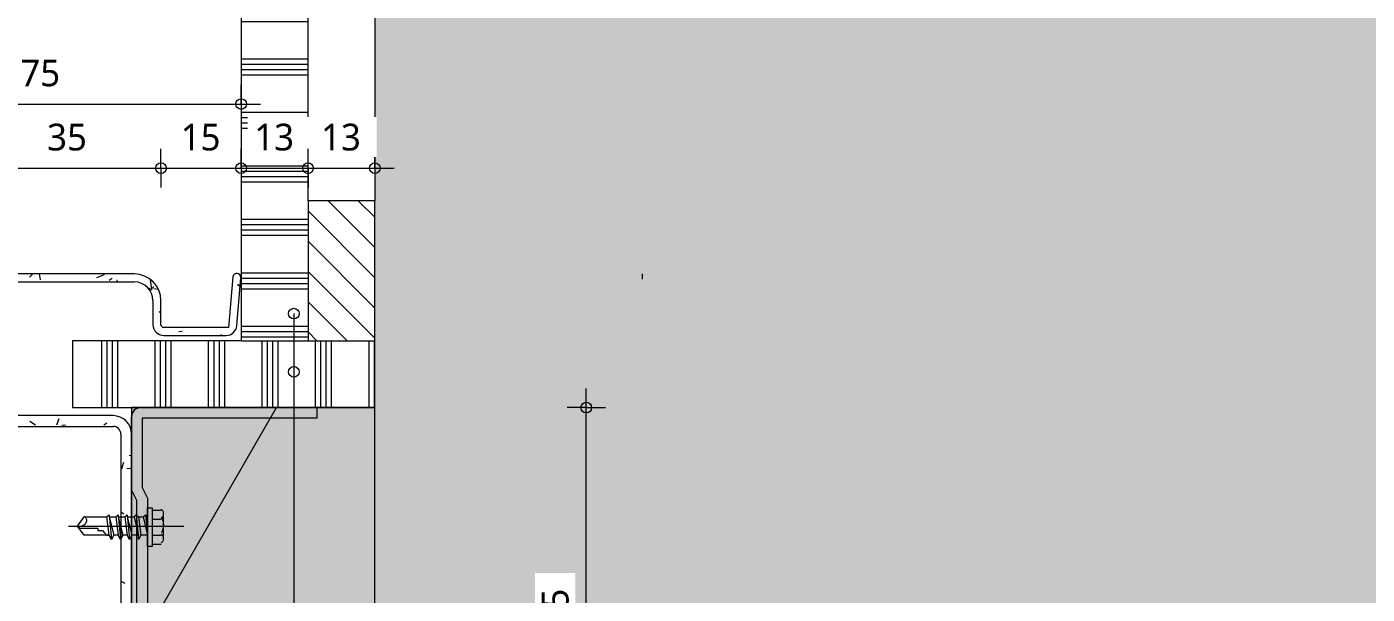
# Model space of a CAD drawing. Header units: millimetres. Extents: x 32900 to 38291, y -18988 to 4133.
# Drawn here: x 33100 to 33350.7, y -2943.1 to -2837 of the extents above; entities that cross this region are included whole.
import ezdxf

# ---------------------------------------------------------------- set-up
doc = ezdxf.new("R2010")
doc.units = ezdxf.units.MM
for name, color, linetype, lineweight in [('A-ANNO-DIMS', 211, 'Continuous', 13), ('A-ANNO-DIMS-2', 211, 'Continuous', 13), ('A-ANNO-NOTE', 131, 'Continuous', 18), ('A-DETL', 90, 'Continuous', 13), ('A-DETL-GENF', 92, 'Continuous', 18), ('A-DETL-THIN', 151, 'Continuous', 18), ('STANDARD', 50, 'Continuous', 25)]:
    doc.layers.add(name, color=color, linetype=linetype, lineweight=lineweight)
doc.styles.add('Segoe UI', font='segoeui.ttf', dxfattribs={"height": 5})
doc.dimstyles.new('2_5_mm', dxfattribs={"dimscale": 304.8, "dimtxt": 5.236819727891156, "dimasz": 0.0065616797900262, "dimexe": 0.0118110236220473, "dimexo": 0.0625, "dimgap": 0.0059055118110236, "dimtad": 1, "dimdec": 0, "dimzin": 0, "dimdsep": 46, "dimtxsty": 'Segoe UI', "dimblk1": 'DOTBLANK', "dimblk2": 'DOTBLANK', "dimsah": 1, "dimcen": 0.09, "dimdle": 0.0118110236220473, "dimazin": 0, "dimtfac": 1, "dimtdec": 4, "dimtix": 1, "dimtmove": 0, "dimatfit": 3, "dimfxl": 0.0118110236220473, "dimfxlon": 1, "dimtvp": 1, "dimtfill": 1, "dimtolj": 1, "dimtzin": 0, "dimarcsym": 2})
pattern_1 = [(230, (33129.589, -2996.729), (-14.57531627127039, 1.275164535438709), [1.524, -16.764]), (175, (33129.589, -2996.729), (2.81956206269525, -15.28490470283049), [1.219, -13.411]), (280.451, (33128.374, -2996.622), (-11.75571368382587, -14.00984028402569), [1.294999999999999, -14.247]), (226.184, (33129.589, -3000.793), (-21.68615121252078, 3.363917892530032), [2.286, -25.146]), (276.636, (33127.781, -3000.512), (-18.99178013593941, -19.79432949781672), [1.942999999999999, -21.371]), (171.184, (33129.589, -3000.793), (-18.99205837618776, -19.7940980000473), [1.828999999999999, -20.117]), (201, (33127.557, -2999.777), (-12.12964681446494, 8.1815375789848), [1.524, -16.764]), (146, (33127.557, -2999.777), (-4.944224298944831, -14.73542968771944), [1.219, -13.411]), (251.451, (33126.54600000001, -2999.095), (-17.0738842071727, -6.553999319503975), [1.294999999999999, -14.247]), (217.5, (33129.589, -2996.729), (-0.2472266963068996, -6.764327827702704), [0.67056, -12.578, 0.67056, -12.944, -13.462]), (217.5, (33129.589, -2996.729), (-0.2472266963068996, -6.764327827702704), [-26.86300000000001, 0.67056, -12.791]), (187.5, (33129.589, -2996.729), (-5.345655249067267, -8.014311571065825), [0.67056, -7.092, 0.67056, -12.273, -5.131]), (187.5, (33129.589, -2996.729), (-5.345655249067267, -8.014311571065825), [-20.706, 0.67056, -4.459999999999999]), (147.4999999999999, (33134.12, -2996.729), (-10.84764710203547, 0.4581935723046851), [0.67056, -4.408999999999999, 0.67056, -15.179, -21.031]), (147.4999999999999, (33134.12, -2996.729), (-10.84764710203547, 0.4581935723046851), [-20.93, 0.67056, -20.361]), (137.5, (33136.152, -2996.729), (-11.85073354452741, -2.034187665042932), [0.67056, -5.932999999999999, 0.67056, -9.855, -14.935]), (137.5, (33136.152, -2996.729), (-11.85073354452741, -2.034187665042932), [-17.13, 0.67056, -14.265])]

# ---------------------------------------------------------------- blocks, each defined once
blk = doc.blocks.new('42 isolatie - Type 1-3788540-Details ziekenhuis Utiliteitsgebouw')
at = {"layer": 'A-DETL-GENF'}
blk.add_hatch(color=256, dxfattribs=at).paths.add_polyline_path([(20.36269279333936, 75.80000000000334), (11.14683266145529, 75.80000000000334), (11.14683266145529, 45.30000000000377), (0.2784116088274974, 45.30000000000377), (0.2784116088270913, 0.8000000000041495), (45.7784116088269, 0.8000000000030667), (45.77841160882758, 75.80000000000334)])
at = {"layer": 'A-DETL-GENF', "lineweight": 13}
h = blk.add_hatch(dxfattribs=at)
h.set_pattern_fill('FP_4', color=256, style=0, pattern_type=2)
h.set_pattern_definition([(60, (0, 0), (-69.28203230275508, 40), []), (120, (0, 0), (-69.2820323027551, -39.99999999999999), [])])
h.paths.add_polyline_path([(20.36269279333936, 75.80000000000334), (11.14683266145529, 75.80000000000334), (11.14683266145529, 45.30000000000377), (0.2784116088264145, 45.30000000000377), (0.2784116088245195, 0.8000000000041495), (45.77841160882419, 0.8000000000030667), (45.77841160882758, 75.80000000000334)])
at = {"layer": 'A-DETL-GENF'}
for p, q in [((45.7784116088539, 75.80000000000125), (11.14683266148157, 75.80000000000125)), ((45.77841160885385, 70.82631578947438), (45.7784116088539, 75.80000000000125)), ((45.77841160885367, 70.82631578947405), (45.7784116088539, 75.80000000000089)), ((45.77841160885321, 5.773684210524871), (45.77841160885385, 70.82631578947438)), ((0.2784116088539279, 45.30000000000082), (0.2784116088534862, 0.8000000000007149)), ((0.2784116088528821, 45.30000000000081), (0.2784116088509144, 0.8000000000007149)), ((45.77841160885316, 0.8000000000007149), (45.77841160885321, 5.773684210524871)), ((45.77841160885046, 0.8000000000007149), (45.77841160885068, 5.773684210524848)), ((0.2784116088534862, 0.8000000000007149), (45.77841160885316, 0.8000000000007149))]:
    blk.add_line(p, q, dxfattribs=at)
blk = doc.blocks.new('00 stalendeurprofiel - schroefje_dwg-4337371-Details ziekenhuis Utiliteitsgebouw')
at = {"layer": 'STANDARD', "color": 130, "lineweight": 5}
for p, q in [((6.153312274786864, 69.32363489477844), (4.459936824359785, 69.32363489477842)), ((7.423343862602454, 68.47694716956617), (7.000000000000032, 65.09019626871566)), ((7.846687725212185, 68.0536033069611), (7.000000000000032, 64.66685240611046)), ((8.693375450417976, 68.05360330696112), (8.270031587815552, 64.66685240611048)), ((9.116719313028584, 68.47694716956619), (8.693375450417976, 63.82016468089833)), ((9.540063175631076, 68.05360330696114), (8.693375450417976, 64.6668524061105)), ((10.81009476345478, 68.05360330696115), (9.963407038241755, 64.6668524061105)), ((10.81009476345478, 68.4769471695662), (10.38675090084505, 63.82016468089835)), ((11.23343862605815, 68.05360330696115), (10.81009476345478, 64.66685240611051)), ((12.50347021388187, 68.05360330696116), (11.65678248866788, 64.66685240611051)), ((12.50347021388187, 68.47694716956623), (12.08012635127125, 63.82016468089837)), ((12.92681407648428, 68.05360330696116), (12.50347021388187, 64.66685240611054)), ((14.19684566430082, 68.0536033069612), (13.35015793908772, 64.66685240611054)), ((14.19684566430082, 68.47694716956624), (13.77350180169745, 63.82016468089839)), ((21.81703519121852, 66.36022785653697), (0.2264981982943537, 66.36022785653672)), ((6.153312274786933, 67.6302594443559), (4.459936824359853, 67.63025944435589)), ((6.153312274786933, 64.66685240611045), (4.459936824359853, 64.66685240611044)), ((6.153312274786933, 62.97347695568439), (4.459936824359853, 62.97347695568437))]:
    blk.add_line(p, q, dxfattribs=at)
at = {"layer": 'STANDARD', "color": 130, "lineweight": 5, "flags": 128}
for points in [[(4.036592961749175, 63.82016468089841), (4.036592961749175, 66.36022785653677), (4.036592961749175, 68.47694716956613)], [(4.429977168615506, 68.05121770052291), (4.266575336691847, 67.69298241004886), (4.14986834881258, 67.32161816135977), (4.079855807760386, 66.94150244874152), (4.056537316306236, 66.55701276646585), (4.079912477226583, 66.17252660882237), (4.149980893295849, 65.79242147008787), (4.266742167290422, 65.4210748445429), (4.430195901974908, 65.0628642264718)], [(4.479837133020705, 69.52056017177793), (4.385145298105213, 69.4404521268979), (4.301285874842414, 69.35078221549966), (4.228811850147366, 69.25265618429228), (4.168276210907579, 69.14717977998312), (4.120231944044405, 69.03545874929381), (4.08523203644556, 68.91859883892255), (4.063829475034222, 68.79770579558591), (4.0565772467044, 68.67388536599442), (4.063843138845222, 68.55006581956594), (4.08525777437442, 68.42917532478796), (4.120268393484358, 68.31231947697505), (4.16832223637356, 68.2006038714307), (4.22886654323791, 68.0951341034733), (4.301348554263276, 67.9970157684101), (4.385215509648315, 67.90735446155219), (4.479914649596154, 67.82725577821373)], [(7.000000000000032, 64.2435085435054), (7.000000000000032, 64.66685240611046), (8.270031587815552, 64.66685240611048), (8.693375450417976, 63.82016468089847), (8.693375450417976, 64.6668524061105), (9.963407038241755, 64.6668524061105), (10.38675090084505, 63.82016468089848), (10.81009476345478, 64.66685240611051), (11.65678248866788, 64.66685240611051), (12.08012635127125, 63.82016468089851), (12.50347021388187, 64.66685240611054), (13.35015793908765, 64.66685240611054), (13.77350180169745, 63.82016468089852), (14.19684566430082, 64.66685240611055), (18.85362815297687, 64.66685240611059), (20.12365974079334, 66.36022785653695), (18.85362815297687, 68.05360330696124), (14.62018952691049, 68.0536033069612), (14.19684566430082, 68.47694716956624), (14.19684566430082, 68.0536033069612), (12.92681407648428, 68.05360330696116), (12.50347021388187, 68.47694716956623), (12.50347021388187, 68.05360330696116), (11.23343862605815, 68.05360330696115), (10.81009476345478, 68.4769471695662), (10.81009476345478, 68.05360330696115), (9.540063175631076, 68.05360330696114), (9.116719313028584, 68.47694716956619), (8.693375450417976, 68.05360330696112), (7.846687725212185, 68.0536033069611), (7.423343862602454, 68.47694716956617), (7.000000000000032, 68.0536033069611), (7.000000000000032, 66.78357171914186)], [(20.12365974079334, 66.36022785653695), (19.70031587818265, 65.93688399392985), (19.27697201557929, 65.93688399392984), (18.85362815297687, 65.93688399392984), (18.43028429036625, 65.93688399392984), (18.00694042776376, 65.93688399392984), (17.58359656515309, 65.93688399392983), (17.16025270254978, 65.93688399392983), (16.73690883994005, 65.93688399392981), (16.31356497733668, 65.93688399392981), (16.31356497733668, 65.51354013132286), (15.89022111472601, 65.51354013132286), (15.46687725212359, 65.51354013132284), (15.04353338951298, 65.09019626871589), (14.62018952691049, 64.66685240611055), (14.19684566430082, 64.66685240611055), (14.62018952691049, 68.0536033069612)], [(18.82080743993905, 68.20852966317868), (18.71260325130607, 68.10173299628438), (18.6220944538827, 67.98245858273827), (18.54994010235804, 67.85284916587545), (18.49679925141568, 67.71504748902504), (18.46333095573482, 67.57119629551849), (18.45019426999629, 67.4234383286867), (18.45804824888456, 67.27391633185742), (18.48755194707614, 67.12477304836578), (18.53806407076174, 66.98137520857304), (18.6074044527295, 66.84867090196452), (18.6939154273596, 66.72816900449027), (18.79593932904667, 66.62137839210398), (18.91181849216268, 66.52980794075776), (19.03989525109678, 66.45496652640321), (19.1785119402284, 66.3983630249906), (19.32601089393755, 66.3615063124772)], [(4.479918740873507, 64.86394337238646), (4.385217680962385, 64.78383967541502), (4.301349756936319, 64.69417281234652), (4.228867957844159, 64.5960485239438), (4.168325272747136, 64.49057255096606), (4.120274690716497, 64.37885063417782), (4.085269200807521, 64.26198851434043), (4.063861792073115, 64.14109193221607), (4.05660545359116, 64.01726662856613), (4.063866227932527, 63.89344577634704), (4.085277725529561, 63.77255296090061), (4.120287020038661, 63.65569407545887), (4.168341185120901, 63.54397501326174), (4.228887294414542, 63.43850166753774), (4.301372421587966, 63.34037993152457), (4.38524364029128, 63.25071569845837), (4.479948024172764, 63.17061486156941)]]:
    blk.add_lwpolyline(points, dxfattribs=at)
blk.add_lwpolyline([(6.153312274787, 62.55013309307919), (7.0000000000001, 62.5501330930792), (6.999999999999965, 69.7469787573854), (6.153312274786864, 69.74697875738539)], close=True, dxfattribs=at)
blk = doc.blocks.new('00 stalendeurprofiel - 00_DI_stalendeurprofiel-4337381-Details ziekenhuis Utiliteitsgebouw')
at = {"layer": 'A-DETL-GENF', "lineweight": 13}
h = blk.add_hatch(dxfattribs=at)
h.set_pattern_fill('FP_17', color=256, style=0, pattern_type=2)
h.set_pattern_definition(pattern_1)
h.paths.add_polyline_path([(-9.756228139518527, 11.589818720927), (-9.935219389666031, 11.55010829493143), (-10.09923205427333, 11.46816544039006), (-10.23846904745341, 11.34888490848252), (-10.34461322623345, 11.19939176859577), (-10.41132420440995, 11.02861580145567), (-10.43461708737502, 10.84675809013941), (-9.680099256225226, 1.800992561959577), (-9.572272757684322, 1.323876556271073), (-9.351856667348585, 0.887203928560433), (-9.032035517327094, 0.5170949328985927), (-8.631939908363062, 0.2356882159219936), (-8.175502183123225, 0.059816559170784), (-7.690024875805383, 2.1657e-12), (3.99999999997053, 2.1657e-12), (4.517638090175507, 0.0681483474238149), (4.999999999970573, 0.267949192433295), (5.414213562343583, 0.5857864376296051), (5.732050807539351, 1.000000000001938), (5.931851652548696, 1.482361909797003), (5.999999999970481, 2.000000000001711), (5.999999999970481, 6.500000000001771), (6.119259607958773, 7.405866657861091), (6.468911086724957, 8.250000000002457), (7.025126265817688, 8.974873734155123), (7.749999999970625, 9.531088913247311), (8.59413334211172, 9.88074039201336), (9.499999999970363, 10.00000000000206), (37.62940952252153, 9.982962913147459), (37.7499999999703, 9.933012701894546), (37.85355339056366, 9.85355339059628), (37.93301270186246, 9.750000000003197), (37.98296291311483, 9.629409522553347), (37.99999999997038, 9.500000000003254), (37.99999999997038, -40.4999999999962), (38.1533337816695, -41.66468570295788), (38.60288568294029, -42.74999999999677), (39.3180194846309, -43.6819805153367), (40.24999999997027, -44.39711431702757), (41.33531429700903, -44.84666621829728), (42.49999999997044, -44.99999999999626), (47.05721680025887, -44.99999999999626), (48.11065018967287, -44.87496035342497), (49.10554093966474, -44.50679026402609), (49.98659981123202, -43.91595011307276), (50.70486356441434, -43.13527476440813), (51.22041600105934, -42.20814882678371), (51.50460623473698, -41.18609563334004), (51.54164091150139, -40.12591392633707), (51.00178835102431, -36.05770991223329), (51.01541544245461, -35.82605559737569), (51.08207855025652, -35.60378223128739), (51.19818659097285, -35.40286348628431), (51.35748492574757, -35.23412267986254), (51.55139229226566, -35.10664973205201), (51.76946306986569, -35.0273114993371), (52.17102070651995, -35.00038186309574), (61.99932689806876, -35.00038186309574), (62.25796391314888, -35.03443207209774), (62.49897524306928, -35.13426223363725), (62.70593636398552, -35.29306908717827), (62.86474321752707, -35.50003020809518), (62.96457337906564, -35.74104153801517), (62.9986235880694, -35.9996785530957), (62.98167978675254, -66.63606745150715), (62.9320030748601, -66.75599764309285), (62.85297883821335, -66.85898403335982), (62.74999244794584, -66.93800827000616), (62.63006225636148, -66.98768498189806), (62.50136130782229, -67.00462878321464), (39.98941638714287, -67.00462878321464), (39.55118720375066, -67.0529597642318), (39.13402291853037, -67.1956295229042), (38.75797587742841, -67.42578017743652), (38.44112199352652, -67.73234879481105), (38.19869187001747, -68.1005991663232), (38.04233869217288, -68.5128301509427), (38.02458024613152, -111.6243054903915), (37.97251511675812, -111.7500018318511), (37.88969145657751, -111.8579397272703), (37.78175356115858, -111.9407633874518), (37.65605721969844, -111.9928285168243), (37.52116843014442, -112.0105869628658), (9.50264124512519, -112.0105869628658), (8.595403585218815, -111.8911468590333), (7.74999267255406, -111.5409661932314), (7.024021863721294, -110.983909199128), (6.466964869618865, -110.2579383902947), (6.116784203814784, -109.41252747763), (5.997344099982795, -108.5052898177236), (5.997344099982795, -103.9993580072508), (5.929241500710946, -103.4820674087441), (5.729574782491263, -103.0000293096628), (5.411950902205135, -102.5860938098547), (4.998015402396306, -102.2684699295684), (4.515977303315492, -102.068803211349), (3.998686704809816, -102.000700612077), (-7.690140972618434, -102.000700612077), (-8.175507261362768, -102.0604995987616), (-8.631844332714296, -102.2363200479943), (-9.031859174455615, -102.5176463344388), (-9.351627344221187, -102.8876526460913), (-9.57202386376123, -103.3242093173642), (-9.67986706259967, -103.8012063797469), (-10.43461708737502, -112.8467580901346), (-10.41132420441009, -113.0286158014509), (-10.34461322623359, -113.199391768591), (-10.23846904745355, -113.3488849084777), (-10.09923205427347, -113.4681654403864), (-9.935219389666303, -113.5501082949277), (-9.756228139518798, -113.5898187209222), (-9.572950116289071, -113.5849246670722), (-9.39633319732022, -113.5357184733955), (-9.23692736744648, -113.4451394086828), (-9.104254529198748, -113.3185980970361), (-9.006239724184336, -113.163653321196), (-8.94873774090554, -112.9895605083608), (-8.149611984791276, -103.4999999999981), (4.129409522521706, -103.5170370868527), (4.249999999970608, -103.5669872981045), (4.353553390563827, -103.6464466094039), (4.433012701862634, -103.749999999998), (4.482962913115003, -103.8705904774468), (4.49999999997028, -103.9999999999969), (4.499999999970416, -108.499999999998), (4.670370868524945, -109.7940952255109), (5.169872981048103, -110.9999999999986), (5.964466094037661, -112.0355339059305), (6.999999999970389, -112.8301270189196), (8.205904774457782, -113.3296291314444), (9.499999999970498, -113.499999999998), (37.49999999997022, -113.499999999998), (38.01763809017534, -113.4318516525753), (38.49999999997041, -113.2320508075669), (38.91421356234341, -112.9142135623705), (39.23205080753918, -112.4999999999971), (39.43185165254839, -112.0176380902031), (39.49999999997045, -111.4999999999974), (39.49999999997045, -68.5128301509427), (62.49931929713067, -68.5128301509427), (63.01731158592764, -68.44463517239178), (63.50000355626591, -68.24469761182942), (63.914500548053, -67.92664288359347), (64.23255527628721, -67.51214589180827), (64.43249283684996, -67.02945392147), (64.50068781540102, -66.51146163267168), (64.50068781540115, -36.00016128496929), (64.41549042039696, -35.35302282147289), (64.1657042970583, -34.74998577481601), (63.76835195690016, -34.23214612316304), (63.25051230524802, -33.83479378300545), (62.64747525859154, -33.58500765966665), (62.00033679509473, -33.49981026466274), (51.89666333822024, -33.51324854558295), (51.3607517349508, -33.58292306597289), (50.7639816050505, -33.82673548016827), (50.24939337113699, -34.21503694909972), (49.8512008878065, -34.72201015103127), (49.59587910887286, -35.31394753831023), (49.50040382516034, -35.95149247904586), (49.57112298102401, -36.59225599412152), (50.04580089453408, -40.23853277175382), (50.0237092789342, -40.94712679852523), (49.83595767008973, -41.63075159886012), (49.49303081740634, -42.25123101670123), (49.01407903409322, -42.77391516943337), (48.42584877231834, -43.1696154264313), (47.76118900166189, -43.41623441095382), (47.05721680025887, -43.49999999999661), (42.49999999997044, -43.49999999999661), (41.72354286466283, -43.39777747886359), (40.93081573565881, -43.04498925819973), (40.5399792033144, -42.7711931834744), (40.12452762113283, -42.33224752076983), (39.82692561838282, -41.81893840026353), (39.6022225211032, -41.27645713530434), (39.49999999997045, -40.4999999999962), (39.49999999997045, 9.500000000003254), (39.43185165254839, 10.01763809020688), (39.23205080753918, 10.50000000000302), (38.91421356234341, 10.91421356237536), (38.49999999997041, 11.23205080757059), (38.01763809017534, 11.43185165258115), (37.49999999997036, 11.50000000000388), (9.499999999970363, 11.5000000000028), (8.205904774457782, 11.32962913144813), (6.999999999970389, 10.83012701892443), (5.964466094037525, 10.03553390593528), (5.169872981048239, 9.000000000002286), (4.670370868524945, 7.794095225514621), (4.49999999997028, 6.500000000001771), (4.482962913115003, 1.870590477451617), (4.433012701862634, 1.75000000000285), (4.353553390563827, 1.646446609408684), (4.249999999970473, 1.566987298109336), (4.129409522521842, 1.517037086857507), (3.99999999997053, 1.500000000002907), (-8.149611984791004, 1.500000000002907), (-8.94873774090527, 10.98956050836565), (-9.006239724184066, 11.16365332120076), (-9.104254529198476, 11.31859809704086), (-9.236927367446208, 11.44513940868759), (-9.39633319731995, 11.53571847340033), (-9.572950116288936, 11.58492466707699)])
h = blk.add_hatch(dxfattribs=at)
h.set_pattern_fill('FP_17', color=256, style=0, pattern_type=2)
h.set_pattern_definition(pattern_1)
h.paths.add_polyline_path([(36.54385964909347, 7.359649122808992), (36.28504060399084, 7.325574949098708), (36.04385964909358, 7.225674526592886), (35.83675286790687, 7.066755903996354), (35.67783424530899, 6.859649122810188), (35.57793382280438, 6.618468167911572), (35.54385964909342, 6.359649122809218), (35.54385964909356, -14.05263157894389), (35.51157885294613, -14.29782856904273), (35.41693634741553, -14.52631578947078), (35.26638186284918, -14.72252221375275), (35.07017543856707, -14.87307669831897), (34.84168821813794, -14.9677192038516), (34.59649122804086, -14.99999999999767), (13.47368421049659, -14.99999999999767), (12.57462858014051, -15.11836291920426), (11.73684210523349, -15.46538543948263), (11.01741854953292, -16.01741854956021), (10.46538543945602, -16.73684210525969), (10.11836291917684, -17.57462858016685), (9.999999999970385, -18.47368421052388), (9.99999999997052, -83.52631578947351), (10.11836291917684, -84.42537141982945), (10.46538543945616, -85.26315789473553), (11.01741854953292, -85.9825814504361), (11.73684210523349, -86.5346145605126), (12.57462858014051, -86.88163708079203), (13.47368421049659, -86.99999999999864), (34.59649122804072, -86.99999999999864), (34.8416882181378, -87.03228079614686), (35.07017543856707, -87.12692330167734), (35.26638186284904, -87.27747778624355), (35.41693634741553, -87.47368421052552), (35.51157885294613, -87.70217143095464), (35.54385964909342, -87.94736842105242), (35.54385964909342, -108.3596491228055), (35.57793382280438, -108.6184681679078), (35.67783424530899, -108.8596491228065), (35.83675286790687, -109.0667559039926), (36.04385964909331, -109.2256745265902), (36.28504060399084, -109.325574949095), (36.54385964909347, -109.3596491228053), (36.80267869419595, -109.325574949095), (37.04385964909349, -109.2256745265902), (37.25096643027992, -109.0667559039915), (37.40988505287781, -108.8596491228054), (37.50978547538255, -108.6184681679068), (37.54385964909337, -108.3596491228044), (37.54385964909351, -87.94736842105134), (37.4434305055243, -87.18453334074886), (37.14898715498435, -86.47368421052575), (36.68059542522223, -85.86326422387143), (36.07017543856712, -85.39487249410782), (35.35932630834292, -85.10042914356897), (34.59649122804072, -84.99999999999909), (13.47368421049659, -84.999999999998), (13.09226667034563, -84.94978542821414), (12.73684210523353, -84.80256375294525), (12.43163211190597, -84.56836788806397), (12.19743624702484, -84.26315789473576), (12.05021457175501, -83.90773332962365), (11.99999999997033, -83.52631578947351), (11.99999999997047, -18.47368421052388), (12.05021457175501, -18.09226667037265), (12.19743624702498, -17.73684210526055), (12.43163211190597, -17.43163211193231), (12.73684210523339, -17.19743624705213), (13.09226667034549, -17.05021457178216), (13.47368421049659, -16.99999999999722), (34.59649122804086, -16.99999999999722), (35.35932630834292, -16.8995708564295), (36.07017543856712, -16.60512750588847), (36.68059542522223, -16.13673577612702), (37.14898715498435, -15.52631578947055), (37.4434305055243, -14.81546665924527), (37.54385964909351, -14.0526315789428), (37.54385964909337, 6.359649122810302), (37.50978547538255, 6.618468167912655), (37.40988505287781, 6.859649122811271), (37.25096643027992, 7.066755903997438), (37.04385964909349, 7.225674526592886), (36.80267869419595, 7.325574949098708)])
h = blk.add_hatch(dxfattribs=at)
h.set_pattern_fill('FP_17', color=256, style=0, pattern_type=2)
h.set_pattern_definition(pattern_1)
h.paths.add_polyline_path([(48.93224473397079, -29.34942374604889), (41.19031496918021, -31.07751686000825), (40.74441697481026, -31.10767795013006), (40.30176492130666, -31.04608353260928), (39.88104050812153, -30.89533313993764), (39.49999999997045, -30.66178904583923), (39.49999999997045, -31.45481576964328), (39.75387735614385, -31.4688729860905), (39.9958335768218, -31.54702990892601), (40.20995980951945, -31.68414764586206), (40.38217705002864, -31.87121057480053), (40.50116185038431, -32.09591912959255), (40.55909084637845, -32.34349850824654), (40.55909084637831, -35.89494949089578), (39.49999999997031, -35.46045358298999), (39.49999999997031, -36.27901338400515), (40.55909084637845, -37.08060554655826), (40.55909084637845, -42.04933828523764), (39.80548677931236, -41.81893840026353), (40.12452762113283, -42.33224752076983), (40.5399792033144, -42.7711931834744), (41.03498003970442, -43.11796037326923), (41.58944006419999, -43.35847522349878), (43.38296167692995, -43.32182044497065), (45.13642666499665, -43.08188520036396), (46.84983502840035, -42.63866948967871), (48.52318676714092, -41.99217331291275), (48.84278523353735, -35.04096224973479), (49.08075932259015, -34.4835443865243), (49.44435843118958, -33.99862993065333), (49.91275877847964, -33.61399054636571), (50.45913448410378, -33.35165501771875), (51.05219392030514, -33.22664763225959), (51.65797182302746, -33.24612772107136), (51.90007297698844, -33.39051708809688), (52.17102070651995, -33.46828974344893), (52.45284561989201, -33.4742877649259), (52.72685694498992, -33.40811336068467), (52.9748821108625, -33.27415525099066), (53.18047196190237, -33.08129760606006), (53.32999167424367, -32.84233084334939), (53.41352502424044, -32.57310336054488), (52.92304132797696, -31.49734972660848), (52.17275929268452, -30.58362274071914), (51.21299819553442, -29.89320346692516), (50.10812647718483, -29.47239635764832)])
h.paths.add_polyline_path([(49.50611266754799, -30.22240176554724), (50.08425222192625, -30.30503265893957), (50.62676643305924, -30.52125370231567), (51.10325001999028, -30.85894675860273), (51.48699839685836, -31.29918577564999), (51.75650433495683, -31.8172974993249), (51.89666333822024, -32.38424428931782), (51.10110247761209, -32.23863296541095), (50.29437552655691, -32.29617744406154), (49.52753742593826, -32.55323593550167), (48.84911869013002, -32.99354010251125), (48.30205407965467, -33.58922462685856), (47.92096540962657, -34.3025907083058), (47.72997045557549, -35.08849189045744), (41.60909084637835, -35.9285895349712), (41.60909084637835, -31.86772127020622), (48.92474967797155, -30.27799208152169)])
h.paths.add_polyline_path([(47.76206666197212, -36.09198897467326), (47.55584208677476, -41.36541287507413), (44.61906449927057, -42.0293385972526), (41.60909084637848, -42.10362568853661), (41.60909084637848, -36.93649185979248)])
at = {"layer": 'A-DETL-GENF'}
for p, q in [((-10.43461708734517, 10.84675809013638), (-9.680099256195584, 1.800992561957082)), ((-8.149611984761286, 1.499999999999726), (-8.9487377408755, 10.98956050836229)), ((37.50000000000002, 11.5), (9.500000000000192, 11.5)), ((9.500000000000192, 9.999999999999968), (37.50000000000002, 9.999999999999968)), ((38.00000000000001, 9.499999999999591), (38.00000000000001, -40.49999999999991)), ((39.50000000000001, -30.66178904584289), (39.50000000000001, 9.499999999999591)), ((4.499999999999967, 6.499999999999952), (4.499999999999967, 1.999999999999646)), ((6.000000000000125, 1.999999999999646), (6.000000000000125, 6.499999999999952)), ((35.54385964912303, 6.359649122806875), (35.54385964912303, -14.05263157894714)), ((37.54385964912306, -14.05263157894714), (37.54385964912306, 6.359649122806867)), ((4.000000000000241, 1.499999999999726), (-8.149611984761286, 1.499999999999726)), ((-7.690024875775663, -2.03e-13), (4.000000000000241, -2.03e-13)), ((34.59649122807032, -14.99999999999985), (13.47368421052615, -14.99999999999985)), ((13.47368421052615, -16.99999999999988), (34.59649122807032, -16.99999999999988)), ((10.00000000000001, -18.47368421052595), (10.00000000000001, -83.52631578947506)), ((12.00000000000006, -83.52631578947506), (12.00000000000006, -18.47368421052597)), ((48.93224473400032, -29.34942374605213), (41.19031496920988, -31.07751686001198)), ((39.50000000000009, -30.6617890458419), (39.50000000000009, -31.4548157696455)), ((39.50000000000001, -35.46045358299366), (39.50000000000001, -31.4548157696464)), ((40.55909084640805, -32.34349850824974), (40.55909084640805, -35.89494949089948)), ((41.60909084640799, -31.86772127020852), (48.92474967800115, -30.27799208152484)), ((41.60909084640799, -35.92858953497443), (41.60909084640799, -31.86772127020852)), ((47.72997045560513, -35.08849189046071), (41.60909084640799, -35.92858953497443)), ((48.52318676717048, -41.9921733129168), (48.84278523356696, -35.04096224973813)), ((51.99994997604268, -35.00038186309787), (61.9993268980985, -35.00038186309787)), ((52.17102070654958, -33.49981026466518), (52.00002581040932, -33.49981026466518)), ((62.0003367951244, -33.49981026466518), (52.45284561992158, -33.49981026466518)), ((40.55909084640805, -35.89494949089948), (39.50000000000009, -35.46045358299308)), ((39.50000000000009, -35.46045358299308), (39.50000000000009, -36.27901338400735)), ((39.50000000000001, -40.49999999999991), (39.50000000000001, -36.27901338400833)), ((39.50000000000009, -36.27901338400735), (40.55909084640805, -37.08060554656221)), ((40.55909084640805, -37.08060554656221), (40.55909084640805, -42.04933828524104)), ((41.60909084640799, -36.93649185979505), (47.76206666200173, -36.09198897467652)), ((41.60909084640799, -42.10362568854008), (41.60909084640799, -36.93649185979505)), ((47.76206666200173, -36.09198897467652), (47.55584208680452, -41.3654128750775)), ((49.57112298105371, -36.59225599412359), (50.04580089456373, -40.23853277175716)), ((51.54164091153106, -40.1259139263402), (51.04193135552204, -36.28626616003155)), ((62.9986235880991, -35.99967855309853), (62.9986235880991, -66.5073665029715)), ((64.5006878154307, -66.51146163267492), (64.5006878154307, -36.00016128497154)), ((40.55909084640805, -42.04933828524104), (39.805486779342, -41.81893840026693)), ((47.05721680028849, -43.49999999999999), (42.50000000000009, -43.5)), ((42.50000000000009, -45.00000000000001), (47.0572168002885, -45)), ((62.50136130785196, -67.00462878321864), (39.98941638717256, -67.00462878321864)), ((38.04233869220251, -68.51283015094539), (38.04233869220251, -111.4894167008403)), ((39.50000000000011, -111.5000000000005), (39.50000000000011, -68.5128301509454)), ((39.50000000000011, -68.5128301509454), (62.49931929716022, -68.5128301509454)), ((34.59649122807031, -85.0000000000012), (13.47368421052619, -85.0000000000012)), ((13.47368421052614, -87.00000000000124), (34.59649122807031, -87.00000000000124)), ((35.543859649123, -87.94736842105392), (35.543859649123, -108.359649122808)), ((37.54385964912305, -108.359649122808), (37.54385964912305, -87.94736842105392)), ((3.9986867048394, -102.0007006120796), (-7.690140972588833, -102.0007006120796)), ((-9.679867062570017, -103.8012063797496), (-10.43461708734541, -112.8467580901368)), ((-8.948737740875737, -112.9895605083627), (-8.149611984761522, -103.5000000000001)), ((-8.149611984761522, -103.5000000000001), (4.000000000000241, -103.5000000000001)), ((4.499999999999958, -103.9999999999998), (4.499999999999958, -108.5000000000005)), ((5.997344100012345, -108.5052898177262), (5.997344100012345, -103.9993580072526)), ((37.5211684301741, -112.0105869628688), (9.502641245154843, -112.0105869628688)), ((9.5000000000002, -113.5000000000007), (37.50000000000002, -113.5000000000007))]:
    blk.add_line(p, q, dxfattribs=at)
for centre, radius, start, end in [((-9.684463424566063, 10.84309671835851), 0.7501625979907378, 11.25890327026131, 179.7203513164088), ((9.500000000000192, 6.499999999999952), 5.000000000000213, 90.00000000000036, 180.0000000000004), ((37.50000000000002, 9.499999999999591), 1.999999999999964, 0, 90.00000000000018), ((9.500000000000176, 6.49999999999996), 3.500000000000043, 89.99999999999969, 180.0000000000001), ((37.50000000000002, 9.499999999999591), 0.4999999999999788, 359.9999999999996, 90.00000000000011), ((36.54385964912304, 6.359649122806867), 1.000000000000007, 0, 179.9999999999995), ((-7.690024875775663, 1.999999999999773), 2.000000000000003, 185.7105931375187, 269.9999999999997), ((4.000000000000232, 1.999999999999655), 0.4999999999998982, 269.9999999999996, 359.9999999999988), ((4.000000000000241, 1.999999999999646), 1.999999999999881, 269.9999999999996, 4.45e-14), ((13.47368421052615, -18.47368421052598), 3.473684210526125, 89.99999999999999, 179.9999999999996), ((34.59649122807031, -14.05263157894713), 2.947368421052712, 270.0000000000001, 4.071e-13), ((34.59649122807032, -14.05263157894714), 0.9473684210527101, 269.9999999999998, 1.081e-13), ((13.47368421052615, -18.47368421052598), 1.473684210526122, 89.99999999999955, 179.9999999999993), ((49.0493365069198, -33.91323664115008), 4.565314734467684, 17.07041429060188, 91.46969060333856), ((40.82132766457099, -28.93358431461697), 2.175453605616219, 232.5996782778882, 279.7653747426378), ((39.57256994299573, -32.44375930921331), 0.9916026023963889, 5.803084761656208, 94.19691523833696), ((50.92466536997964, -35.44872895908519), 3.214941110120296, 72.40193369819093, 173.5664450634229), ((49.44859767844595, -32.68864999618487), 2.466918788505835, 7.088084646915417, 102.2600515108724), ((52.335030056983, -32.38605087980519), 1.094595827242098, 231.7899425308905, 350.1605898287835), ((51.27426805383159, -35.74950922073333), 2.532616732817758, 81.28585394057669, 163.7535976222175), ((52.00002581040934, -35.99990095288646), 2.500090688221284, 90.00000000000033, 193.7056188153277), ((51.99994997604269, -36.00019891837121), 0.9998170552733476, 90, 196.6257832267539), ((61.9993268980985, -35.99967855309849), 0.9992966900006265, 359.9999999999992, 89.99999999999959), ((62.0003367951244, -36.00016128497151), 2.500351020306339, 0, 89.99999999999984), ((42.50000000000008, -40.49999999999991), 4.500000000000095, 179.9999999999999, 269.9999999999999), ((42.50000000000008, -40.49999999999992), 3.000000000000091, 179.9999999999994, 209.9999999999993), ((42.50000000000006, -40.50000000000003), 2.999999999999937, 206.0813052406572, 252.3308555854746), ((42.50000000000008, -40.49999999999992), 3.000000000000098, 224.9999999999994, 228.8941155373954), ((42.18364816451088, -28.0970432457021), 15.27299542589551, 267.770299137382, 294.5244521306398), ((42.73946954077119, -26.88806300946408), 15.25749336010213, 265.7512468026443, 288.4014226012064), ((47.05721680028847, -40.5), 4.500000000000003, 269.9999999999998, 4.768514858970371), ((47.05721680028847, -40.50000000000001), 3.000000000000012, 269.9999999999997, 4.999999999997334), ((42.50000000000008, -40.49999999999992), 3.000000000000087, 239.9999999999995, 240.7251824620421), ((42.50000000000008, -40.49999999999992), 3.000000000000094, 252.2198716826577, 269.9999999999996), ((39.98941638717258, -69.01556148944123), 2.010932706222604, 90.00000000000081, 165.5225419018361), ((62.49931929716023, -66.51146163267494), 2.001368518270485, 269.9999999999999, 7.252e-13), ((62.50136130785197, -66.50736650297151), 0.4972622802471314, 269.9999999999984, 1.2277e-12), ((13.47368421052618, -83.52631578947509), 3.47368421052613, 179.9999999999999, 269.9999999999998), ((13.47368421052619, -83.52631578947506), 1.473684210526128, 180.0000000000005, 269.9999999999996), ((34.59649122807029, -87.94736842105392), 2.947368421052723, 359.9999999999996, 89.99999999999991), ((34.59649122807029, -87.94736842105392), 0.9473684210527225, 0, 89.99999999999913), ((-7.690140972588841, -104.0003695556241), 1.99966894354443, 89.99999999999967, 174.2839737179536), ((3.998686704839383, -103.9993580072526), 1.99865739517309, 359.9999999999996, 89.9999999999998), ((4.000000000000241, -103.9999999999999), 0.4999999999998979, 3.2569e-12, 90), ((9.500000000000192, -108.5000000000004), 5.000000000000225, 179.9999999999999, 269.9999999999997), ((9.502641245154877, -108.5052898177262), 3.505297145142425, 180.0000000000001, 269.9999999999991), ((36.54385964912302, -108.359649122808), 1.000000000000015, 180.0000000000022, 359.9999999999994), ((37.5, -111.5000000000005), 1.999999999999977, 269.9999999999989, 359.9999999999989), ((37.52116843017408, -111.4894167008403), 0.5211702620284256, 270.0000000000016, 359.9999999999969), ((-9.684463424566301, -112.8430967183589), 0.7501625979907423, 180.2796486835919, 348.7410967297372)]:
    blk.add_arc(centre, radius, start, end, dxfattribs=at)
blk.add_blockref('00 stalendeurprofiel - schroefje_dwg-4337371-Details ziekenhuis Utiliteitsgebouw', (0, -101.3750000000002))
at = {"extrusion": (0, 0, -1), "zscale": -1, "rotation": 180}
blk.add_blockref('00 stalendeurprofiel - schroefje_dwg-4337371-Details ziekenhuis Utiliteitsgebouw', (0, 0), dxfattribs=at)
blk = doc.blocks.new('00 msprofiel - 75-3717820-Details ziekenhuis Utiliteitsgebouw')
at = {"layer": 'A-DETL-GENF'}
for p, q in [((-1.69e-14, 22.09800270456356), (-1.69e-14, 35.78070175438541)), ((1.719298245614385, 37.5000000000001), (34.63157894736857, 37.5000000000001)), ((34.63157894736858, 35.53508771929875), (1.964912280701961, 35.53508771929875)), ((1.964912280701961, 35.53508771929875), (1.964912280701961, 22.56185557263358)), ((34.63157894736858, 37.5000000000001), (34.63157894736858, 35.53508771929875)), ((0.9824561403509026, 20.13309042386109), (-1.69e-14, 22.09800270456356)), ((0.9824561403509026, -20.13309042386096), (0.9824561403509026, 20.13309042386109)), ((1.964912280701961, 22.56185557263358), (2.94736842105302, 20.59694329193069)), ((2.94736842105302, 20.59694329193069), (2.94736842105302, -20.59694329193056)), ((0.9824561403509026, -20.13309042386096), (1.396e-13, -22.09800270456311)), ((1.396e-13, -22.09800270456311), (1.396e-13, -35.78070175438542)), ((1.964912280701961, -22.56185557263313), (2.94736842105302, -20.59694329193056)), ((1.964912280701961, -35.53508771929876), (1.964912280701961, -22.56185557263313)), ((1.719298245614541, -37.50000000000011), (34.63157894736857, -37.50000000000011)), ((34.63157894736857, -35.53508771929876), (1.964912280701961, -35.53508771929876))]:
    blk.add_line(p, q, dxfattribs=at)
for centre, radius, start, end in [((1.719298245614488, 35.7807017543854), 1.719298245614411, 90.00000000000021, 179.9999999999997), ((1.719298245614488, -35.7807017543854), 1.719298245614407, 180.0000000000002, 269.9999999999994)]:
    blk.add_arc(centre, radius, start, end, dxfattribs=at)
blk = doc.blocks.new('DIMBLOCK176-Details ziekenhuis Utiliteitsgebouw')
at = {"layer": 'A-ANNO-DIMS-2'}
for p, q in [((33204.64968239496, -2983.228690354579), (33204.64968239496, -2904.628690354579)), ((33204.64968239496, -2908.228690354579), (33201.04968239496, -2908.228690354579)), ((33204.64968239496, -2908.228690354579), (33208.24968239496, -2908.228690354579)), ((33204.64968239496, -2983.228690354579), (33201.04968239496, -2983.228690354579)), ((33204.64968239496, -2983.228690354579), (33208.24968239496, -2983.228690354579))]:
    blk.add_line(p, q, dxfattribs=at)
for centre in [(33204.64968239496, -2908.228690354579), (33204.64968239496, -2983.228690354579)]:
    blk.add_circle(centre, 1, dxfattribs=at)
at = {"layer": 'A-ANNO-DIMS-2', "color": 0, "insert": (33196.32624392866, -2949.537286520318), "char_height": 4.999999999999999, "width": 9.140630797773653, "attachment_point": 1, "rotation": 90, "line_spacing_factor": 1.142578849721707, "style": 'Segoe UI', "bg_fill": 3, "box_fill_scale": 1.25, "bg_fill_color": 9, "bg_fill_true_color": 13158600, "bg_fill_transparency": 0}
blk.add_mtext('75', dxfattribs=at)
blk = doc.blocks.new('_DotBlank')
at = {"color": 0, "linetype": 'ByBlock', "lineweight": -2}
blk.add_line((-0.5, 0), (-1, 0), dxfattribs=at)
blk.add_circle((0, 0), 0.5, dxfattribs=at)
blk = doc.blocks.new('DIMBLOCK185-Details ziekenhuis Utiliteitsgebouw')
at = {"layer": 'A-ANNO-DIMS-2'}
for p, q in [((33140.08867211416, -2863.456401539363), (33140.08867211416, -2859.856401539363)), ((33152.58867211415, -2863.456401539363), (33152.58867211415, -2859.856401539363)), ((33136.48867211416, -2863.456401539363), (33152.58867211415, -2863.456401539363)), ((33140.08867211416, -2863.456401539363), (33140.08867211416, -2867.056401539363)), ((33152.58867211415, -2863.456401539363), (33152.58867211415, -2867.056401539363))]:
    blk.add_line(p, q, dxfattribs=at)
for centre in [(33140.08867211416, -2863.456401539363), (33152.58867211415, -2863.456401539363)]:
    blk.add_circle(centre, 1, dxfattribs=at)
at = {"layer": 'A-ANNO-DIMS-2', "color": 0, "insert": (33142.53007594842, -2855.132963073067), "char_height": 4.999999999999999, "width": 9.140630797773653, "attachment_point": 1, "line_spacing_factor": 1.142578849721707, "style": 'Segoe UI', "bg_fill": 3, "box_fill_scale": 1.25, "bg_fill_color": 9, "bg_fill_true_color": 13158600, "bg_fill_transparency": 0}
blk.add_mtext('13', dxfattribs=at)
blk = doc.blocks.new('DIMBLOCK186-Details ziekenhuis Utiliteitsgebouw')
at = {"layer": 'A-ANNO-DIMS-2'}
for p, q in [((33152.58867211415, -2863.456401539363), (33152.58867211415, -2859.856401539363)), ((33165.08867211415, -2863.456401539363), (33165.08867211415, -2859.856401539363)), ((33152.58867211415, -2863.456401539363), (33168.68867211416, -2863.456401539363)), ((33152.58867211415, -2863.456401539363), (33152.58867211415, -2867.056401539363)), ((33165.08867211415, -2863.456401539363), (33165.08867211415, -2867.056401539363))]:
    blk.add_line(p, q, dxfattribs=at)
for centre in [(33152.58867211415, -2863.456401539363), (33165.08867211415, -2863.456401539363)]:
    blk.add_circle(centre, 1, dxfattribs=at)
at = {"layer": 'A-ANNO-DIMS-2', "color": 0, "insert": (33155.03007594841, -2855.132963073067), "char_height": 4.999999999999999, "width": 9.140630797773653, "attachment_point": 1, "line_spacing_factor": 1.142578849721707, "style": 'Segoe UI', "bg_fill": 3, "box_fill_scale": 1.25, "bg_fill_color": 9, "bg_fill_true_color": 13158600, "bg_fill_transparency": 0}
blk.add_mtext('13', dxfattribs=at)
blk = doc.blocks.new('DIMBLOCK191-Details ziekenhuis Utiliteitsgebouw')
at = {"layer": 'A-ANNO-DIMS-2'}
for p, q in [((33090.08867211415, -2863.456401539363), (33090.08867211415, -2859.856401539363)), ((33125.08867211415, -2863.456401539363), (33125.08867211415, -2859.856401539363)), ((33090.08867211415, -2863.456401539363), (33125.08867211415, -2863.456401539363)), ((33090.08867211415, -2863.456401539363), (33090.08867211415, -2867.056401539363)), ((33125.08867211415, -2863.456401539363), (33125.08867211415, -2867.056401539363))]:
    blk.add_line(p, q, dxfattribs=at)
for centre in [(33090.08867211415, -2863.456401539363), (33125.08867211415, -2863.456401539363)]:
    blk.add_circle(centre, 1, dxfattribs=at)
at = {"layer": 'A-ANNO-DIMS-2', "color": 0, "insert": (33103.78007594842, -2855.132963073067), "char_height": 4.999999999999999, "width": 9.140630797773653, "attachment_point": 1, "line_spacing_factor": 1.142578849721707, "style": 'Segoe UI', "bg_fill": 3, "box_fill_scale": 1.25, "bg_fill_color": 9, "bg_fill_true_color": 13158600, "bg_fill_transparency": 0}
blk.add_mtext('35', dxfattribs=at)
blk = doc.blocks.new('DIMBLOCK192-Details ziekenhuis Utiliteitsgebouw')
at = {"layer": 'A-ANNO-DIMS-2'}
for p, q in [((33125.08867211415, -2863.456401539363), (33125.08867211415, -2859.856401539363)), ((33140.08867211416, -2863.456401539363), (33140.08867211416, -2859.856401539363)), ((33125.08867211415, -2863.456401539363), (33143.68867211416, -2863.456401539363)), ((33125.08867211415, -2863.456401539363), (33125.08867211415, -2867.056401539363)), ((33140.08867211416, -2863.456401539363), (33140.08867211416, -2867.056401539363))]:
    blk.add_line(p, q, dxfattribs=at)
for centre in [(33125.08867211415, -2863.456401539363), (33140.08867211416, -2863.456401539363)]:
    blk.add_circle(centre, 1, dxfattribs=at)
at = {"layer": 'A-ANNO-DIMS-2', "color": 0, "insert": (33128.78007594842, -2855.132963073067), "char_height": 4.999999999999999, "width": 9.140630797773653, "attachment_point": 1, "line_spacing_factor": 1.142578849721707, "style": 'Segoe UI', "bg_fill": 3, "box_fill_scale": 1.25, "bg_fill_color": 9, "bg_fill_true_color": 13158600, "bg_fill_transparency": 0}
blk.add_mtext('15', dxfattribs=at)
blk = doc.blocks.new('DIMBLOCK193-Details ziekenhuis Utiliteitsgebouw')
at = {"layer": 'A-ANNO-DIMS-2'}
for p, q in [((33065.08867211416, -2851.456401539363), (33065.08867211416, -2847.856401539363)), ((33140.08867211416, -2851.456401539363), (33140.08867211416, -2847.856401539363)), ((33061.48867211415, -2851.456401539363), (33143.68867211416, -2851.456401539363)), ((33065.08867211416, -2851.456401539363), (33065.08867211416, -2855.056401539363)), ((33140.08867211416, -2851.456401539363), (33140.08867211416, -2855.056401539363))]:
    blk.add_line(p, q, dxfattribs=at)
for centre in [(33065.08867211416, -2851.456401539363), (33140.08867211416, -2851.456401539363)]:
    blk.add_circle(centre, 1, dxfattribs=at)
at = {"layer": 'A-ANNO-DIMS-2', "color": 0, "insert": (33098.78007594842, -2843.132963073067), "char_height": 4.999999999999999, "width": 9.140630797773653, "attachment_point": 1, "line_spacing_factor": 1.142578849721707, "style": 'Segoe UI', "bg_fill": 3, "box_fill_scale": 1.25, "bg_fill_color": 9, "bg_fill_true_color": 13158600, "bg_fill_transparency": 0}
blk.add_mtext('75', dxfattribs=at)

msp = doc.modelspace()

# ---------------------------------------------------------------- hatches: boundary and pattern name
at = {"layer": 'A-DETL-GENF', "lineweight": 13}
h = msp.add_hatch(dxfattribs=at)
h.set_pattern_fill('FP_12', color=254, style=0, pattern_type=2)
h.set_pattern_definition([(0, (0, 4), (0, 10), []), (0, (0, 5), (0, 10), []), (0, (0, 6), (0, 10), []), (0, (0, 7), (0, 10), [])])
h.paths.add_polyline_path([(33152.58867211418, -2895.728690354579), (33152.58867211418, -2678.228690354579), (33140.08867211418, -2678.228690354579), (33140.08867211418, -2895.728690354579), (33145.00439092967, -2895.728690354579)])
at = {"layer": 'A-DETL-GENF'}
msp.add_hatch(color=9, dxfattribs=at).paths.add_polyline_path([(33620.24693893162, -2945.728690354581), (33620.24693893162, -2745.72869035458), (33165.08867211418, -2745.72869035458), (33165.08867211418, -2945.728690354581), (33456.42051010644, -2945.728690354581)])
at = {"layer": 'A-DETL-GENF', "lineweight": 13}
h = msp.add_hatch(dxfattribs=at)
h.set_pattern_fill('FP_9', color=254, style=0, pattern_type=2)
h.set_pattern_definition([(135, (0, 0), (-2.82842712474619, -2.828427124746189), [])])
h.paths.add_polyline_path([(33165.08867211418, -2895.728690354579), (33165.08867211418, -2869.538026569716), (33152.58867211418, -2869.538026569716), (33152.58867211418, -2895.728690354579)])
h = msp.add_hatch(dxfattribs=at)
h.set_pattern_fill('FP_2', color=254, style=0, pattern_type=2)
h.set_pattern_definition([(90, (4, 0), (-10, 6e-16), []), (90, (5, 0), (-10, 6e-16), []), (90, (6, 0), (-10, 6e-16), []), (90, (7, 0), (-10, 6e-16), [])])
h.paths.add_polyline_path([(33152.58867211418, -2908.22869035458), (33165.08867211418, -2908.22869035458), (33165.08867211418, -2895.728690354579), (33108.55056646343, -2895.728690354579), (33108.55056646343, -2908.22869035458), (33145.00439092967, -2908.22869035458)])

# ---------------------------------------------------------------- linework, layer by layer
at = {"layer": 'A-ANNO-NOTE'}
for p in [(33149.94269889448, -2890.644558451197), (33149.94269889448, -2901.526118444068)]:
    msp.add_line(p, (33149.94269889448, -3065.957283652548), dxfattribs=at)
for centre in [(33149.94269889448, -2890.644558451197), (33149.94269889448, -2901.526118444068)]:
    msp.add_circle(centre, 1, dxfattribs=at)
at = {"layer": 'A-DETL', "lineweight": 18}
msp.add_line((33165.08867211415, -2783.174131978113), (33165.08867211415, -2869.538026569714), dxfattribs=at)
at = {"layer": 'A-DETL'}
for p, q in [((33165.08867211415, -2869.538026569714), (33152.58867211415, -2869.538026569714)), ((33152.58867211415, -2869.538026569714), (33152.58867211415, -2895.728690354578)), ((33165.08867211415, -2895.728690354578), (33165.08867211415, -2869.538026569714)), ((33215.08867211416, -2883.228690354578), (33215.08867211416, -2884.2262834682)), ((33152.58867211415, -2895.728690354578), (33165.08867211415, -2895.728690354578))]:
    msp.add_line(p, q, dxfattribs=at)
at = {"layer": 'A-DETL-THIN'}
for p, q in [((33140.08867211416, -2678.228690354577), (33140.08867211416, -2895.728690354578)), ((33152.58867211415, -2869.538026569714), (33152.58867211415, -2783.174131978114)), ((33140.08867211416, -2895.728690354578), (33108.55056646341, -2895.728690354578)), ((33108.55056646341, -2895.728690354578), (33108.55056646341, -2908.228690354578)), ((33140.08867211416, -2895.728690354578), (33152.58867211415, -2895.728690354578)), ((33165.08867211415, -2908.228690354578), (33165.08867211415, -2895.728690354578)), ((33108.55056646341, -2908.228690354578), (33165.08867211415, -2908.228690354578))]:
    msp.add_line(p, q, dxfattribs=at)

# ---------------------------------------------------------------- block references
at = {"layer": 'A-DETL-GENF', "rotation": 180}
msp.add_blockref('42 isolatie - Type 1-3788540-Details ziekenhuis Utiliteitsgebouw', (33165.36708372301, -2907.428690354578), dxfattribs=at)
at = {"layer": 'A-DETL-GENF'}
msp.add_blockref('00 msprofiel - 75-3717820-Details ziekenhuis Utiliteitsgebouw', (33119.58867211415, -2945.728690354578), dxfattribs=at)
at = {"layer": 'STANDARD', "color": 130, "lineweight": 5, "rotation": 180}
msp.add_blockref('00 stalendeurprofiel - 00_DI_stalendeurprofiel-4337381-Details ziekenhuis Utiliteitsgebouw', (33129.58867211415, -2996.728690354578), dxfattribs=at)

# ---------------------------------------------------------------- dimensions: what is measured, and where the dimension line sits
at = {"layer": 'A-ANNO-DIMS'}
dim = msp.add_linear_dim(base=(33125.08867211415, -2863.456401539363), p1=(33090.08867211415, -2867.056401539363), p2=(33125.08867211415, -2867.056401539363), dimstyle='2_5_mm', override={"dimpost": '<>', "dimfxl": 35}, dxfattribs=at)
dim.commit()
dim.dimension.update_dxf_attribs({"geometry": 'DIMBLOCK191-Details ziekenhuis Utiliteitsgebouw', "text_midpoint": (33107.58867211415, -2859.070976150102)})

# ---------------------------------------------------------------- next in the draw order: dimensions: what is measured, and where the dimension line sits
dim = msp.add_linear_dim(base=(33152.58867211415, -2863.456401539363), p1=(33140.08867211416, -2859.856401539363), p2=(33152.58867211415, -2859.856401539363), dimstyle='2_5_mm', override={"dimpost": '<>', "dimfxl": 12.49999999999272}, dxfattribs=at)
dim.commit()
dim.dimension.update_dxf_attribs({"geometry": 'DIMBLOCK185-Details ziekenhuis Utiliteitsgebouw', "text_midpoint": (33146.33867211416, -2859.057029148676)})
dim = msp.add_linear_dim(base=(33204.64968239497, -2908.22869035458), p1=(33201.04968239496, -2983.228690354579), p2=(33201.04968239496, -2908.228690354579), angle=89.99999999999991, dimstyle='2_5_mm', override={"dimpost": '<>', "dimfxl": 75.00000000000045}, dxfattribs=at)
dim.commit()
dim.dimension.update_dxf_attribs({"geometry": 'DIMBLOCK176-Details ziekenhuis Utiliteitsgebouw', "text_midpoint": (33200.30609800998, -2945.728690354588)})

# ---------------------------------------------------------------- next in the draw order: dimensions: what is measured, and where the dimension line sits
for base, p1, p2, override, picture, middle in [((33140.08867211416, -2863.456401539363), (33125.08867211415, -2867.056401539363), (33140.08867211416, -2867.056401539363), {"dimpost": '<>', "dimfxl": 15.00000000000727}, 'DIMBLOCK192-Details ziekenhuis Utiliteitsgebouw', (33132.58867211416, -2859.057029148676)), ((33165.08867211415, -2863.456401539363), (33152.58867211415, -2859.856401539363), (33165.08867211415, -2859.856401539363), {"dimpost": '<>', "dimfxl": 12.5}, 'DIMBLOCK186-Details ziekenhuis Utiliteitsgebouw', (33158.83867211415, -2859.057029148676))]:
    dim = msp.add_linear_dim(base=base, p1=p1, p2=p2, dimstyle='2_5_mm', override=override, dxfattribs=at)
    dim.commit()
    dim.dimension.update_dxf_attribs({"geometry": picture, "text_midpoint": middle})

# ---------------------------------------------------------------- next in the draw order: dimensions: what is measured, and where the dimension line sits
dim = msp.add_linear_dim(base=(33140.08867211416, -2851.456401539363), p1=(33065.08867211416, -2855.056401539363), p2=(33140.08867211416, -2855.056401539363), dimstyle='2_5_mm', override={"dimpost": '<>', "dimfxl": 75}, dxfattribs=at)
dim.commit()
dim.dimension.update_dxf_attribs({"geometry": 'DIMBLOCK193-Details ziekenhuis Utiliteitsgebouw', "text_midpoint": (33102.58867211416, -2847.112817154378)})

doc.saveas('drawing.dxf')
